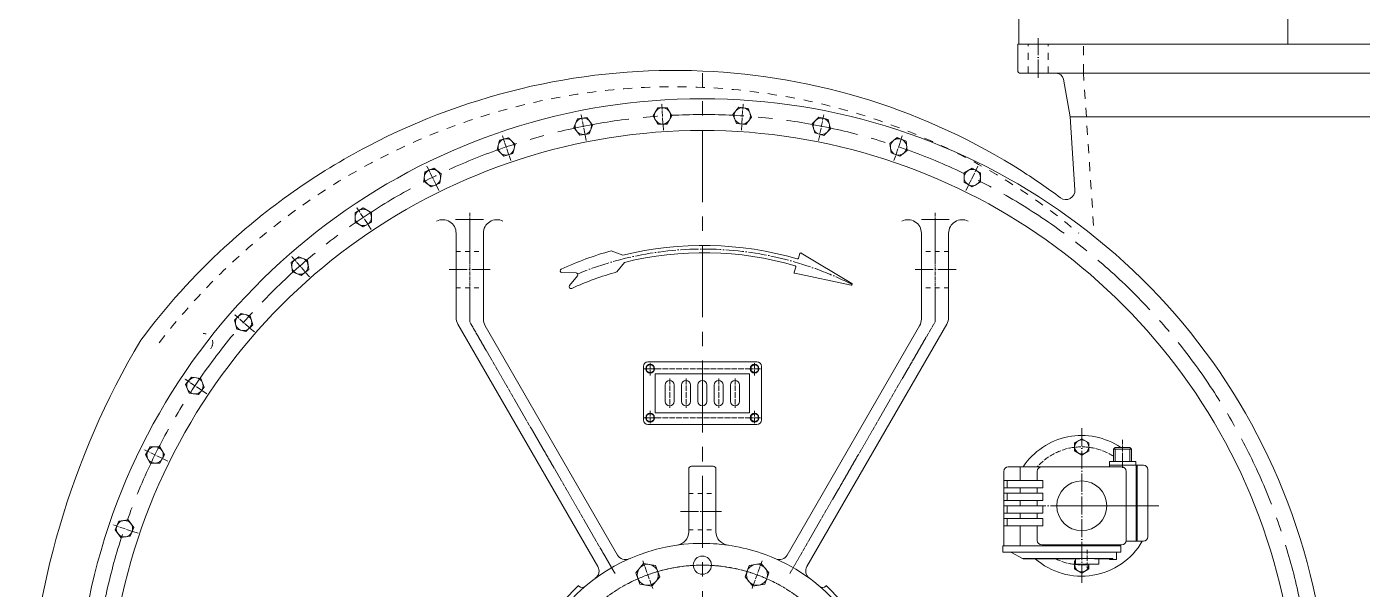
# Model space of a CAD drawing. Header units: inches. Extents: x 36 to 31738, y 79 to 24233.
# Drawn here: x 6131 to 7897, y 18437 to 19180 of the extents above; entities that cross this region are included whole.
import ezdxf

# ---------------------------------------------------------------- set-up
doc = ezdxf.new("R2010")
doc.units = ezdxf.units.IN
doc.header["$MEASUREMENT"] = 0
for name, pattern in [('ACAD_ISO04W100', [30, 24, -3, 0, -3]), ('CENTER', [50.8, 31.75, -6.35, 6.35, -6.35]), ('CHAIN', [0.7087, 0.4724, -0.0591, 0.1181, -0.0591]), ('EB_DASH', [6, 3, -3]), ('EB_DASHDOT', [39, 30, -3, 3, -3])]:
    doc.linetypes.add(name, pattern=pattern)
doc.layers.add('CAXA1', color=5, linetype='CENTER', lineweight=5)

msp = doc.modelspace()

# ---------------------------------------------------------------- linework, layer by layer
at = {"color": 7, "lineweight": 5}
for p, q in [((7442.59, 19157.28), (7442.59, 19195.53)), ((7441.21, 19157.28), (8155.21, 19157.28)), ((7441.21, 19122.48), (7441.21, 19157.28)), ((7442.59, 19157.28), (8153.82, 19157.28)), ((7444.81, 19118.88), (8151.61, 19118.88)), ((7510.42, 19061.28), (7501.66, 19110.95)), ((6859.18, 19058.67), (6854.4, 19047.15)), ((6859.18, 19058.67), (6871.54, 19060.3)), ((6879.13, 19050.4), (6871.54, 19060.3)), ((6965.19, 19073.35), (6958.95, 19062.55)), ((6958.95, 19062.55), (6965.19, 19051.75)), ((6965.19, 19073.35), (6977.66, 19073.35)), ((6983.9, 19062.55), (6977.66, 19073.35)), ((6977.66, 19051.75), (6983.9, 19062.55)), ((7072.21, 19074.07), (7064.62, 19064.18)), ((7064.62, 19064.18), (7069.39, 19052.66)), ((7072.21, 19074.07), (7084.58, 19072.45)), ((7081.76, 19051.03), (7089.35, 19060.92)), ((7089.35, 19060.92), (7084.58, 19072.45)), ((7178.42, 19060.82), (7169.6, 19052)), ((7178.42, 19060.82), (7190.46, 19057.59)), ((7193.69, 19045.55), (7190.46, 19057.59)), ((7516.81, 18964.69), (7510.42, 19061.28)), ((7510.42, 19061.28), (8085.65, 19061.28)), ((6854.4, 19047.15), (6862, 19037.25)), ((6874.36, 19038.88), (6879.13, 19050.4)), ((6965.19, 19051.75), (6977.66, 19051.75)), ((7069.39, 19052.66), (7081.76, 19051.03)), ((7169.6, 19052), (7172.83, 19039.96)), ((7172.83, 19039.96), (7184.87, 19036.73)), ((7184.87, 19036.73), (7193.69, 19045.55)), ((6755.99, 19030.27), (6752.76, 19018.23)), ((6755.99, 19030.27), (6768.03, 19033.5)), ((6776.85, 19024.68), (6768.03, 19033.5)), ((6773.62, 19012.63), (6776.85, 19024.68)), ((6862, 19037.25), (6874.36, 19038.88)), ((7281.98, 19033.82), (7272.09, 19026.23)), ((7272.09, 19026.23), (7273.71, 19013.86)), ((7281.98, 19033.82), (7293.5, 19029.04)), ((7295.13, 19016.68), (7293.5, 19029.04)), ((6752.76, 19018.23), (6761.58, 19009.41)), ((6761.58, 19009.41), (6773.62, 19012.63)), ((7273.71, 19013.86), (7285.24, 19009.09)), ((7285.24, 19009.09), (7295.13, 19016.68)), ((6657.39, 18988.65), (6655.76, 18976.28)), ((6657.39, 18988.65), (6668.91, 18993.42)), ((6678.8, 18985.83), (6668.91, 18993.42)), ((7381.13, 18993.53), (7370.33, 18987.29)), ((7370.33, 18987.29), (7370.33, 18974.82)), ((7381.13, 18993.53), (7391.93, 18987.29)), ((7391.93, 18974.82), (7391.93, 18987.29)), ((6655.76, 18976.28), (6665.65, 18968.69)), ((6665.65, 18968.69), (6677.17, 18973.46)), ((6677.17, 18973.46), (6678.8, 18985.83)), ((7370.33, 18974.82), (7381.13, 18968.59)), ((7381.13, 18968.59), (7391.93, 18974.82)), ((6565.06, 18934.51), (6575.86, 18940.75)), ((6565.06, 18934.51), (6565.06, 18922.04)), ((6586.66, 18934.51), (6575.86, 18940.75)), ((6586.66, 18922.04), (6586.66, 18934.51)), ((6565.06, 18922.04), (6575.86, 18915.81)), ((6575.86, 18915.81), (6586.66, 18922.04)), ((6697.75, 18925.34), (6734.57, 18925.34)), ((7350.67, 18925.34), (7313.85, 18925.34)), ((6698.55, 18796.16), (6698.55, 18907.34)), ((6734.55, 18793.81), (6734.55, 18907.34)), ((7313.86, 18793.81), (7313.86, 18907.34)), ((7349.86, 18796.16), (7349.86, 18907.34)), ((6903.45, 18884.13), (6918.97, 18878.26)), ((7153.1, 18880.47), (7151.18, 18874.2)), ((7221.87, 18841.06), (7154.87, 18881.15)), ((6480.59, 18868.79), (6490.49, 18876.38)), ((6480.59, 18868.79), (6482.22, 18856.42)), ((6502.01, 18871.61), (6490.49, 18876.38)), ((6503.64, 18859.24), (6502.01, 18871.61)), ((6911.27, 18856.31), (6921.05, 18868.89)), ((7147.66, 18862.72), (7145.59, 18856)), ((6482.22, 18856.42), (6493.74, 18851.65)), ((6493.74, 18851.65), (6503.64, 18859.24)), ((6838.51, 18855.36), (6857.15, 18854.88)), ((6848.57, 18838.2), (6858.95, 18850.96)), ((7220.79, 18838.92), (7146.49, 18854.47)), ((6405.43, 18792.6), (6414.24, 18801.42)), ((6405.43, 18792.6), (6408.65, 18780.55)), ((6426.29, 18798.19), (6414.24, 18801.42)), ((6429.52, 18786.14), (6426.29, 18798.19)), ((6408.65, 18780.55), (6420.7, 18777.33)), ((6420.7, 18777.33), (6429.52, 18786.14)), ((6885.94, 18466.76), (6700.96, 18787.16)), ((6911.92, 18481.76), (6736.96, 18784.81)), ((7136.49, 18481.76), (7311.45, 18784.81)), ((7162.47, 18466.76), (7347.45, 18787.16)), ((6946.21, 18660.49), (6946.21, 18731.29)), ((6946.21, 18660.49), (6946.21, 18731.29)), ((6952.21, 18737.29), (7096.21, 18737.29)), ((6952.21, 18737.29), (7096.21, 18737.29)), ((6961.81, 18670.09), (6961.81, 18721.69)), ((6961.81, 18721.69), (7086.61, 18721.69)), ((7086.61, 18670.09), (7086.61, 18721.69)), ((7102.21, 18660.49), (7102.21, 18731.29)), ((7102.21, 18660.49), (7102.21, 18731.29)), ((6340.85, 18707.25), (6348.44, 18717.15)), ((6340.85, 18707.25), (6345.62, 18695.73)), ((6360.8, 18715.52), (6348.44, 18717.15)), ((6357.98, 18694.1), (6365.57, 18704)), ((6365.57, 18704), (6360.8, 18715.52)), ((6975.01, 18685.09), (6975.01, 18706.69)), ((6987.01, 18685.09), (6987.01, 18706.69)), ((6996.61, 18685.09), (6996.61, 18706.69)), ((7008.61, 18685.09), (7008.61, 18706.69)), ((7018.21, 18685.09), (7018.21, 18706.69)), ((7030.21, 18685.09), (7030.21, 18706.69)), ((7039.81, 18685.09), (7039.81, 18706.69)), ((7051.81, 18685.09), (7051.81, 18706.69)), ((7061.41, 18685.09), (7061.41, 18706.69)), ((7073.41, 18685.09), (7073.41, 18706.69)), ((6345.62, 18695.73), (6357.98, 18694.1)), ((6961.81, 18670.09), (7086.61, 18670.09)), ((6952.21, 18654.49), (7096.21, 18654.49)), ((6952.21, 18654.49), (7096.21, 18654.49)), ((6287.96, 18614.21), (6294.19, 18625.01)), ((6306.67, 18625.01), (6294.19, 18625.01)), ((6312.9, 18614.21), (6306.67, 18625.01)), ((7567.84, 18621.67), (7570.24, 18624.07)), ((7567.84, 18605.7), (7567.84, 18621.67)), ((7591.84, 18621.67), (7567.84, 18621.67)), ((7589.44, 18624.07), (7570.24, 18624.07)), ((7591.84, 18621.67), (7589.44, 18624.07)), ((7591.84, 18605.7), (7591.84, 18621.67)), ((6287.96, 18614.21), (6294.19, 18603.41)), ((6294.19, 18603.41), (6306.67, 18603.41)), ((6306.67, 18603.41), (6312.9, 18614.21)), ((7024.21, 18599.28), (7009.81, 18599.28)), ((7024.21, 18599.28), (7038.61, 18599.28)), ((7428.64, 18598.5), (7474.15, 18598.5)), ((7428.64, 18598.5), (7578.64, 18598.5)), ((7444.24, 18580.5), (7444.24, 18598.5)), ((7562.44, 18598.5), (7562.44, 18605.7)), ((7597.24, 18605.7), (7562.44, 18605.7)), ((7607.44, 18600.9), (7562.44, 18600.9)), ((7597.24, 18600.9), (7597.24, 18605.7)), ((7597.84, 18500.1), (7597.84, 18600.9)), ((7599.04, 18500.1), (7599.04, 18600.9)), ((7599.04, 18595.29), (7599.04, 18598.35)), ((7006.21, 18595.68), (7006.21, 18512.76)), ((7042.21, 18595.68), (7042.21, 18512.76)), ((7422.64, 18494.1), (7422.64, 18592.5)), ((7474.24, 18580.5), (7422.64, 18580.5)), ((7427.44, 18570.9), (7427.44, 18580.5)), ((7467.04, 18580.5), (7467.04, 18592.5)), ((7474.24, 18570.9), (7474.24, 18580.5)), ((7584.64, 18501.3), (7584.64, 18592.5)), ((7613.44, 18506.1), (7613.44, 18594.9)), ((7474.24, 18570.9), (7422.64, 18570.9)), ((7474.24, 18563.7), (7422.64, 18563.7)), ((7427.44, 18554.1), (7427.44, 18563.7)), ((7444.24, 18563.7), (7444.24, 18570.9)), ((7467.04, 18563.7), (7467.04, 18570.9)), ((7474.24, 18554.1), (7474.24, 18563.7)), ((7474.24, 18554.1), (7422.64, 18554.1)), ((7474.24, 18546.9), (7422.64, 18546.9)), ((7427.44, 18537.3), (7427.44, 18546.9)), ((7444.24, 18546.9), (7444.24, 18554.1)), ((7467.04, 18546.9), (7467.04, 18554.1)), ((7474.24, 18554.1), (7474.24, 18556.97)), ((7474.24, 18537.3), (7474.24, 18546.9)), ((7474.24, 18539.24), (7474.24, 18546.9)), ((6264.81, 18528.2), (6252.44, 18526.58)), ((6272.4, 18518.31), (6264.81, 18528.2)), ((7474.24, 18537.3), (7422.64, 18537.3)), ((7474.24, 18530.1), (7422.64, 18530.1)), ((7427.44, 18520.5), (7427.44, 18530.1)), ((7444.24, 18530.1), (7444.24, 18537.3)), ((7467.04, 18530.1), (7467.04, 18537.3)), ((7474.24, 18520.5), (7474.24, 18530.1)), ((6247.67, 18515.05), (6252.44, 18526.58)), ((6247.67, 18515.05), (6255.26, 18505.16)), ((6267.63, 18506.79), (6272.4, 18518.31)), ((7474.24, 18520.5), (7422.64, 18520.5)), ((7444.24, 18494.1), (7444.24, 18520.5)), ((7467.04, 18501.3), (7467.04, 18520.5)), ((6255.26, 18505.16), (6267.63, 18506.79)), ((7577.44, 18494.1), (7421.44, 18494.1)), ((7421.44, 18485.7), (7421.44, 18494.1)), ((7578.64, 18495.3), (7473.04, 18495.3)), ((7570.57, 18494.1), (7567.51, 18494.1)), ((7575.64, 18494.1), (7575.64, 18495.3)), ((7577.44, 18485.7), (7577.44, 18494.1)), ((7607.44, 18500.1), (7584.52, 18500.1)), ((7599.04, 18506.91), (7599.04, 18503.85)), ((7577.44, 18485.7), (7421.44, 18485.7)), ((7432.24, 18485.7), (7448.38, 18477.01)), ((7566.88, 18477.3), (7447.84, 18477.3)), ((7523.09, 18476.94), (7448.66, 18476.94)), ((7517.44, 18469.74), (7517.44, 18476.94)), ((7523.45, 18477.3), (7523.09, 18476.94)), ((7542.64, 18477.3), (7543, 18476.94)), ((7566.88, 18476.94), (7543, 18476.94)), ((7548.64, 18469.74), (7548.64, 18476.94)), ((7562.44, 18476.1), (7562.44, 18476.94)), ((7572.04, 18476.1), (7562.44, 18476.1)), ((7566.88, 18476.94), (7566.88, 18477.3)), ((7572.04, 18476.1), (7572.04, 18485.7)), ((7548.64, 18469.74), (7517.44, 18469.74)), ((6860.44, 18441.41), (6840.08, 18421.05)), ((6861.04, 18440.81), (6860.44, 18441.41)), ((7187.37, 18440.81), (7187.97, 18441.41)), ((7187.97, 18441.41), (7208.34, 18421.05))]:
    msp.add_line(p, q, dxfattribs=at)
at = {"color": 7, "linetype": 'ACAD_ISO04W100', "lineweight": 5}
for p, q in [((7468.21, 19112.9), (7468.21, 19165.39)), ((6689.34, 18859.34), (6744.2, 18859.34)), ((7359.65, 18859.34), (7304.52, 18859.34)), ((7525.84, 18649.78), (7525.84, 18445.12)), ((7424.3, 18546.9), (7627.81, 18546.9)), ((7622.22, 18546.9), (7485.79, 18546.9)), ((6995.2, 18539.28), (7051.66, 18539.28))]:
    msp.add_line(p, q, dxfattribs=at)
at = {"color": 7, "linetype": 'EB_DASH', "lineweight": 5, "ltscale": 3}
for p, q in [((7455.01, 19118.88), (7455.01, 19157.28)), ((7481.41, 19118.88), (7481.41, 19157.28))]:
    msp.add_line(p, q, dxfattribs=at)
at = {"color": 7, "linetype": 'EB_DASH', "lineweight": 5, "ltscale": 4}
for p, q in [((7528.21, 19118.88), (7528.21, 19157.28)), ((7541.53, 18917.55), (7528.21, 19118.88))]:
    msp.add_line(p, q, dxfattribs=at)
at = {"color": 7, "linetype": 'ACAD_ISO04W100', "lineweight": 5, "ltscale": 0.3}
for p, q in [((6972.67, 19043.61), (6970.29, 19079.84)), ((7075.74, 19043.61), (7078.12, 19079.84)), ((6870.47, 19030.16), (6863.39, 19065.77)), ((7177.94, 19030.16), (7185.02, 19065.77)), ((6770.91, 19003.48), (6759.23, 19037.86)), ((7277.51, 19003.48), (7289.18, 19037.86)), ((6675.67, 18964.03), (6659.61, 18996.6)), ((7372.74, 18964.03), (7388.8, 18996.6)), ((6586.41, 18912.49), (6566.23, 18942.68)), ((6504.63, 18849.74), (6480.69, 18877.04)), ((6431.74, 18776.86), (6404.44, 18800.8)), ((6963.66, 18728.29), (6947.09, 18728.29)), ((6963.66, 18728.29), (6947.09, 18728.29)), ((7087.97, 18728.29), (6950.09, 18728.29)), ((7087.97, 18728.29), (6950.09, 18728.29)), ((6955.21, 18719.32), (6955.21, 18736.52)), ((7084.75, 18728.29), (7101.32, 18728.29)), ((7084.75, 18728.29), (7101.32, 18728.29)), ((7093.21, 18719.32), (7093.21, 18736.52)), ((6368.99, 18695.08), (6338.8, 18715.25)), ((6981.01, 18715.33), (6981.01, 18676.43)), ((7002.61, 18715.33), (7002.61, 18676.43)), ((7045.81, 18715.33), (7045.81, 18676.43)), ((7067.41, 18715.33), (7067.41, 18676.43)), ((6955.21, 18672.45), (6955.21, 18655.25)), ((7093.21, 18672.45), (7093.21, 18655.25)), ((6963.66, 18663.49), (6947.09, 18663.49)), ((6963.66, 18663.49), (6947.09, 18663.49)), ((7087.97, 18663.49), (6950.09, 18663.49)), ((7087.97, 18663.49), (6950.09, 18663.49)), ((7084.75, 18663.49), (7101.32, 18663.49)), ((7084.75, 18663.49), (7101.32, 18663.49)), ((7579.84, 18609.72), (7579.84, 18634.22)), ((6317.45, 18605.81), (6284.89, 18621.87)), ((6278.01, 18510.58), (6243.62, 18522.25)), ((6945.26, 18474.18), (6958.54, 18437.69)), ((7103.15, 18474.18), (7089.87, 18437.69)), ((7533.04, 18465.02), (7533.04, 18488.96))]:
    msp.add_line(p, q, dxfattribs=at)
at = {"color": 7, "linetype": 'CHAIN', "lineweight": 5, "ltscale": 10}
for p, q in [((6716.55, 18934.47), (6716.55, 18790.16)), ((7331.86, 18934.47), (7331.86, 18790.16)), ((6908.76, 18457.24), (6716.55, 18790.16)), ((7139.65, 18457.24), (7331.86, 18790.16))]:
    msp.add_line(p, q, dxfattribs=at)
at = {"color": 7, "linetype": 'EB_DASH', "lineweight": 5, "ltscale": 2}
for p, q in [((6698.55, 18883.34), (6734.55, 18883.34)), ((7349.86, 18883.34), (7313.86, 18883.34)), ((6698.55, 18835.34), (6734.55, 18835.34)), ((7349.86, 18835.34), (7313.86, 18835.34)), ((7006.21, 18563.28), (7042.21, 18563.28)), ((7006.21, 18515.28), (7042.21, 18515.28))]:
    msp.add_line(p, q, dxfattribs=at)
at = {"color": 7, "linetype": 'Continuous', "lineweight": 5}
for p, q in [((7570.24, 18605.7), (7570.24, 18621.67)), ((7589.44, 18605.7), (7589.44, 18621.67))]:
    msp.add_line(p, q, dxfattribs=at)
at = {"color": 7, "linetype": 'EB_DASHDOT', "lineweight": 5}
msp.add_line((7579.84, 18597.3), (7579.84, 18609.3), dxfattribs=at)
at = {"color": 7, "lineweight": 5}
for points in [[(6955.21, 18733.69), (6959.88, 18730.99), (6959.88, 18725.59), (6955.21, 18722.89), (6950.53, 18725.59), (6950.53, 18730.99)], [(7093.21, 18733.69), (7088.53, 18730.99), (7088.53, 18725.59), (7093.21, 18722.89), (7097.88, 18725.59), (7097.88, 18730.99)], [(6955.21, 18658.09), (6959.88, 18660.79), (6959.88, 18666.19), (6955.21, 18668.89), (6950.53, 18666.19), (6950.53, 18660.79)], [(7093.21, 18658.09), (7088.53, 18660.79), (7088.53, 18666.19), (7093.21, 18668.89), (7097.88, 18666.19), (7097.88, 18660.79)], [(7525.84, 18614.1), (7535.2, 18619.5), (7535.2, 18630.3), (7525.84, 18635.7), (7516.49, 18630.3), (7516.49, 18619.5)], [(6936.13, 18458.52), (6941.65, 18443.42), (6957.48, 18440.64), (6967.81, 18452.96), (6962.3, 18468.07), (6946.46, 18470.85)], [(7112.28, 18458.52), (7106.77, 18443.42), (7090.93, 18440.64), (7080.6, 18452.96), (7086.12, 18468.07), (7101.95, 18470.85)]]:
    msp.add_lwpolyline(points, close=True, dxfattribs=at)
msp.add_lwpolyline([(7535.2, 18469.74), (7535.2, 18463.5), (7525.84, 18458.1), (7516.49, 18463.5), (7516.49, 18474.3), (7517.44, 18474.85)], dxfattribs=at)
for centre, radius in [((6866.77, 19048.77), 10.8), ((6971.43, 19062.55), 10.8), ((7076.99, 19062.55), 10.8), ((7181.64, 19048.77), 10.8), ((6764.8, 19021.45), 10.8), ((7283.61, 19021.45), 10.8), ((6667.28, 18981.06), 10.8), ((7381.13, 18981.06), 10.8), ((6575.86, 18928.28), 10.8), ((6492.11, 18864.01), 10.8), ((6417.47, 18789.37), 10.8), ((6955.21, 18728.29), 5.78), ((7093.21, 18728.29), 5.78), ((6353.21, 18705.63), 10.8), ((6955.21, 18663.49), 5.78), ((7093.21, 18663.49), 5.78), ((7525.84, 18624.9), 9.35), ((6300.43, 18614.21), 10.8), ((7525.84, 18546.9), 33), ((6260.03, 18516.68), 10.8), ((7024.21, 18468.48), 12), ((6951.97, 18455.74), 13.93), ((7096.44, 18455.74), 13.93)]:
    msp.add_circle(centre, radius, dxfattribs=at)
for centre, radius, start, end in [((7444.81, 19122.48), 3.6, 180, 270), ((7492.2, 19109.28), 9.6, 10, 90), ((7024.21, 18257.28), 828, 306.96148, 233.03852), ((7024.21, 18257.28), 786, 308.70621, 231.29379), ((7504.83, 18963.9), 12, 233.1998, 3.78494), ((6680.55, 18907.34), 18, 0, 116.3025), ((6752.55, 18907.34), 18, 63.6975, 180), ((7295.86, 18907.34), 18, 0, 116.3025), ((7367.86, 18907.34), 18, 63.6975, 180), ((7025.37, 18450.29), 450.65, 105.69627, 114.6282), ((7025.37, 18450.29), 441, 73.62495, 103.96098), ((7025.37, 18450.29), 431.4, 73.64425, 103.99258), ((7154.25, 18880.12), 1.2, 59.10958, 162.93294), ((7146.51, 18863.08), 1.2, 342.93294, 73.64425), ((7150.03, 18874.55), 1.2, 253.62495, 342.93294), ((6838.57, 18857.76), 2.4, 114.6282, 268.51565), ((7025.37, 18450.29), 421.75, 105.69627, 114.35781), ((6857.08, 18852.48), 2.4, 320.89008, 88.51565), ((7146.74, 18855.65), 1.2, 162.93294, 258.17291), ((6850.43, 18836.68), 2.4, 140.89008, 294.35781), ((7221.33, 18839.99), 1.2, 243.30389, 63.30389), ((6716.55, 18796.16), 18, 180, 210), ((6752.55, 18793.81), 18, 180, 210), ((7295.86, 18793.81), 18, 330, 0), ((7331.86, 18796.16), 18, 330, 0), ((7205.74, 18216.91), 1075.02, 149.29531, 206.1356), ((6952.21, 18731.29), 6, 90, 180), ((6952.21, 18731.29), 6, 90, 180), ((7096.21, 18731.29), 6, 0, 90), ((7096.21, 18731.29), 6, 0, 90), ((6981.01, 18706.69), 6, 0, 180), ((7002.61, 18706.69), 6, 0, 180), ((7024.21, 18706.69), 6, 90, 180), ((7024.21, 18706.69), 6, 0, 90), ((7045.81, 18706.69), 6, 0, 180), ((7067.41, 18706.69), 6, 0, 180), ((6981.01, 18685.09), 6, 180, 0), ((7002.61, 18685.09), 6, 180, 0), ((7024.21, 18685.09), 6, 180, 270), ((7024.21, 18685.09), 6, 270, 0), ((7045.81, 18685.09), 6, 180, 0), ((7067.41, 18685.09), 6, 180, 0), ((6952.21, 18660.49), 6, 180, 270), ((6952.21, 18660.49), 6, 180, 270), ((7096.21, 18660.49), 6, 270, 0), ((7096.21, 18660.49), 6, 270, 0), ((7525.63, 18546.9), 93, 56.07547, 146.30039), ((7009.81, 18595.68), 3.6, 90, 180), ((7038.61, 18595.68), 3.6, 0, 90), ((7428.64, 18592.5), 6, 90, 180), ((7473.04, 18592.5), 6, 90, 180), ((7578.64, 18592.5), 6, 0, 90), ((7607.44, 18594.9), 6, 0, 90), ((6988.21, 18512.76), 18, 278.02093, 0), ((7060.21, 18512.76), 18, 180, 261.97907), ((7024.21, 18257.28), 240, 90, 136.528), ((7024.21, 18257.28), 240, 71.15118, 90), ((7525.63, 18546.9), 93, 228.78636, 329.78635), ((7473.04, 18501.3), 6, 180, 270), ((7578.64, 18501.3), 6, 270, 0), ((7607.44, 18506.1), 6, 270, 0), ((6922.32, 18487.76), 12, 210, 293.84882), ((7024.21, 18257.28), 240, 43.472, 71.15118), ((7126.1, 18487.76), 12, 246.15118, 330), ((6875.55, 18460.76), 12, 306.1501, 30), ((7172.86, 18460.76), 12, 150, 233.8499), ((7525.84, 18468.9), 9.35, 153.90949, 5.15268), ((6865.28, 18445.05), 6, 225, 310.24318), ((7183.13, 18445.05), 6, 229.75682, 315)]:
    msp.add_arc(centre, radius, start, end, dxfattribs=at)
at = {"color": 7, "linetype": 'ACAD_ISO04W100', "lineweight": 5}
msp.add_arc((7025.37, 18450.29), 436.2, 63.14627, 112.39101, dxfattribs=at)
at = {"color": 7, "linetype": 'EB_DASH', "lineweight": 5, "ltscale": 4}
msp.add_arc((6364.73, 18762.63), 12, 319.95571, 93.78494, dxfattribs=at)
at = {"color": 7, "linetype": 'ACAD_ISO04W100', "lineweight": 5, "ltscale": 0.3}
for start, end in [(57.234, 138.58269), (243.75652, 278.41629)]:
    msp.add_arc((7525.63, 18546.9), 78, start, end, dxfattribs=at)
at = {"color": 7, "linetype": 'Continuous', "lineweight": 5}
msp.add_arc((7448.66, 18477.54), 0.6, 241.69924, 270, dxfattribs=at)
at = {"color": 7, "linetype": 'CHAIN', "lineweight": 5, "ltscale": 10}
msp.add_arc((7024.21, 18257.28), 211.2, 43.472, 136.528, dxfattribs=at)
at = {"color": 7, "lineweight": 5}
msp.add_open_spline([(6281.42, 18765.83), (6314.53, 18810.19), (6403.93, 18909.42), (6576.83, 19031.3), (6794.93, 19111.33), (7023.79, 19131.88), (7247.63, 19092.74), (7403.12, 19020.7), (7481.17, 18966.61), (7497.64, 18954.29)], degree=3, knots=[2975.5553311, 2975.5553311, 2975.5553311, 2975.5553311, 3113.9530173, 3307.9782866, 3499.9109438, 3689.7510283, 3877.4985806, 4063.1536427, 4114.5647382, 4114.5647382, 4114.5647382, 4114.5647382], dxfattribs=at)
at = {"color": 7, "linetype": 'EB_DASH', "lineweight": 5, "ltscale": 4}
msp.add_open_spline([(6306.04, 18762.58), (6336.67, 18802.46), (6422.03, 18895.81), (6587.76, 19012.38), (6800.58, 19090.23), (7023.79, 19110.03), (7241.97, 19071.64), (7407.6, 18994.68), (7494.65, 18930.42), (7521.83, 18907.57)], degree=3, knots=[2918.7209514, 2918.7209514, 2918.7209514, 2918.7209514, 3044.4198715, 3233.7371095, 3420.9618225, 3606.0940527, 3789.133844, 3970.0812414, 4058.8158557, 4058.8158557, 4058.8158557, 4058.8158557], dxfattribs=at)
at = {"color": 7, "linetype": 'Continuous', "lineweight": 5}
msp.add_point((7525.84, 18546.9), dxfattribs=at)
msp.add_point((7525.84, 18546.9), dxfattribs=at)
at = {"layer": 'CAXA1', "linetype": 'CENTER', "lineweight": 5, "ltscale": 3}
for p, q in [((7798.21, 19157.28), (7798.21, 22664.18)), ((7024.21, 17272.23), (7024.21, 19118.85))]:
    msp.add_line(p, q, dxfattribs=at)
msp.add_arc((7024.21, 18257.28), 807, 327.10186, 232.19273, dxfattribs=at)

doc.saveas('drawing.dxf')
